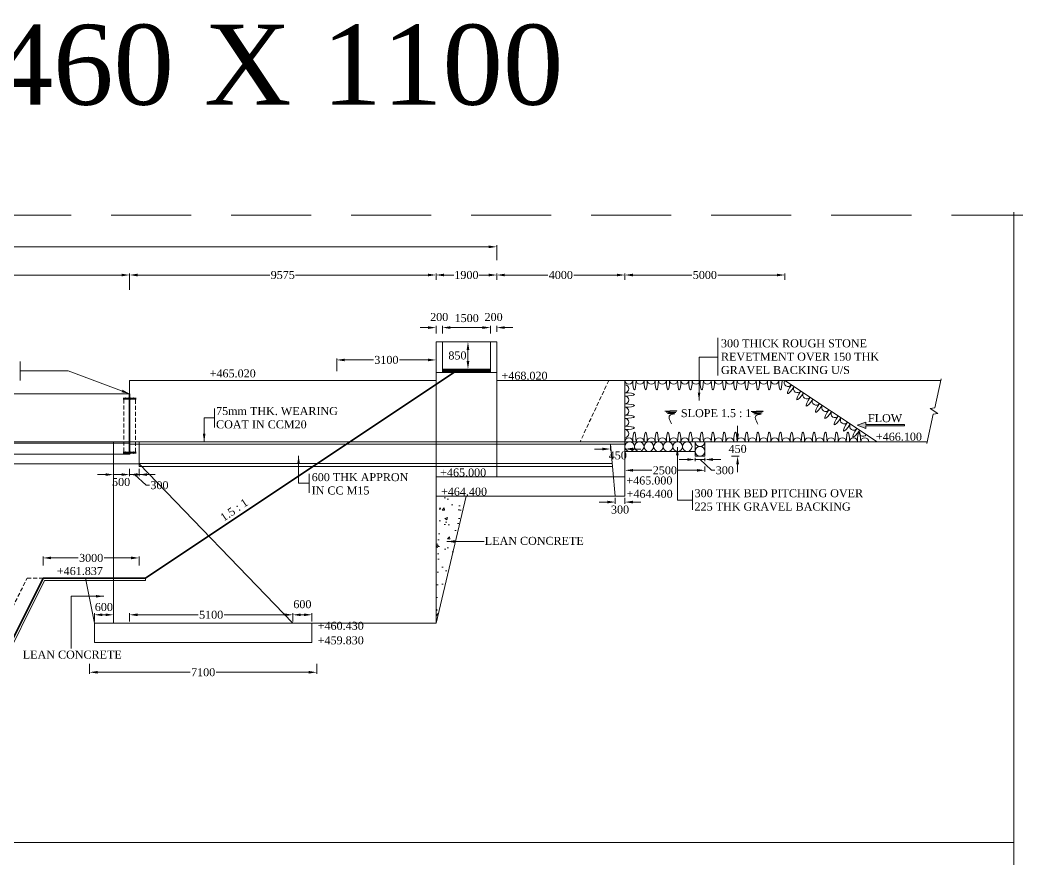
# Model space of a CAD drawing. Header units: metres. Extents: x -2039 to 105989, y -7158 to 44744.
# Drawn here: x 55542 to 86696, y 18524 to 44744 of the extents above; entities that cross this region are included whole.
import ezdxf

# ---------------------------------------------------------------- set-up
doc = ezdxf.new("R2010")
doc.units = ezdxf.units.M
doc.header["$LTSCALE"] = 10000
doc.header["$MEASUREMENT"] = 0
doc.header["$PDMODE"] = 34
for name, pattern in [('ACAD_ISO03W100', [30, 12, -18]), ('CENTER2', [1.125, 0.75, -0.125, 0.125, -0.125]), ('DASHED2', [0.375, 0.25, -0.125])]:
    doc.linetypes.add(name, pattern=pattern)
doc.layers.get('0').update_dxf_attribs({"lineweight": 15})
for name, color, linetype, lineweight in [('5', 7, 'DASHED2', 15), ('CON HATCH', 8, 'Continuous', 13), ('DIM', 255, 'Continuous', 18), ('LINE THICK', 7, 'Continuous', 35), ('ref', 7, 'DASHED2', 15), ('SLOPE', 8, 'Continuous', 5), ('THICK LINE', 255, 'Continuous', 35)]:
    doc.layers.add(name, color=color, linetype=linetype, lineweight=lineweight)
doc.styles.add('dim', font='times.ttf')
doc.styles.add('Rs', font='romans.shx')
doc.styles.get("Standard").update_dxf_attribs({"font": 'times.ttf', "height": 250})
doc.styles.add('TIMES', font='times.ttf', dxfattribs={"height": 250})
doc.dimstyles.new('RS-1', dxfattribs={"dimtxt": 2, "dimasz": 2, "dimexe": 1, "dimexo": 1, "dimgap": 1, "dimtad": 1, "dimdec": 0, "dimzin": 0, "dimdsep": 46, "dimtxsty": 'Rs', "dimcen": 0.5, "dimclrd": 256, "dimclre": 256, "dimclrt": 7, "dimadec": 0, "dimazin": 0, "dimtfac": 1, "dimtdec": 0, "dimtofl": 0, "dimtmove": 2, "dimatfit": 3, "dimfxl": 1, "dimtolj": 1, "dimtzin": 0, "dimlwd": 9, "dimlwe": 9, "dimarcsym": 0})
doc.dimstyles.new('SCALE', dxfattribs={"dimtxt": 250, "dimasz": 250, "dimexe": 50, "dimexo": 50, "dimgap": 50, "dimtad": 0, "dimtih": 1, "dimtoh": 1, "dimdec": 0, "dimzin": 0, "dimdsep": 46, "dimtxsty": 'dim', "dimcen": 0.09, "dimaunit": 1, "dimadec": 5, "dimazin": 0, "dimtfac": 1, "dimtdec": 0, "dimtofl": 0, "dimtmove": 0, "dimatfit": 3, "dimfxl": 1, "dimtolj": 1, "dimtzin": 0, "dimlwd": 13, "dimlwe": 9, "dimarcsym": 0})

# ---------------------------------------------------------------- blocks, each defined once
blk = doc.blocks.new('*D51')
at = {"color": 0, "lineweight": 9, "transparency": 16777216}
for p, q in [((56267, 27697), (56267, 27983)), ((59267, 27697), (59267, 27983))]:
    blk.add_line(p, q, dxfattribs=at)
at = {"color": 0, "lineweight": 13, "transparency": 16777216}
for p, q in [((56517, 27933), (57362, 27933)), ((59017, 27933), (58172, 27933))]:
    blk.add_line(p, q, dxfattribs=at)
at = {"color": 0, "transparency": 16777216}
for points in [[(56517, 27975), (56517, 27892), (56267, 27933)], [(59017, 27975), (59017, 27892), (59267, 27933)]]:
    blk.add_solid(points, dxfattribs=at)
at = {"layer": 'Defpoints', "color": 0, "transparency": 16777216}
for p in [(59267, 27933), (56267, 27647), (59267, 27647)]:
    blk.add_point(p, dxfattribs=at)
at = {"color": 0, "transparency": 16777216, "insert": (57767, 27933), "char_height": 250, "attachment_point": 5, "style": 'dim'}
blk.add_mtext('\\A1;3000', dxfattribs=at)
blk = doc.blocks.new('*D53')
at = {"color": 0, "lineweight": 9, "transparency": 16777216}
for p, q in [((45967, 36313), (45967, 36824)), ((58967, 36313), (58967, 36824))]:
    blk.add_line(p, q, dxfattribs=at)
at = {"color": 0, "lineweight": 13, "transparency": 16777216}
for p, q in [((46217, 36774), (51984, 36774)), ((58717, 36774), (52950, 36774))]:
    blk.add_line(p, q, dxfattribs=at)
at = {"color": 0, "transparency": 16777216}
for points in [[(46217, 36815), (46217, 36732), (45967, 36774)], [(58717, 36815), (58717, 36732), (58967, 36774)]]:
    blk.add_solid(points, dxfattribs=at)
at = {"layer": 'Defpoints', "color": 0, "transparency": 16777216}
for p in [(58967, 36774), (45967, 36263), (58967, 36263)]:
    blk.add_point(p, dxfattribs=at)
at = {"color": 0, "transparency": 16777216, "insert": (52467, 36774), "char_height": 250, "attachment_point": 5, "style": 'dim'}
blk.add_mtext('\\A1;13000', dxfattribs=at)
blk = doc.blocks.new('PVC WATER STOP')
at = {"layer": 'CON HATCH', "ltscale": 10000}
h = blk.add_hatch(dxfattribs=at)
h.set_pattern_fill('ANSI31', color=256, scale=10, style=0)
h.set_pattern_definition([(45, (-56678.805, -80567.5), (-0.883883476, 0.883883476), [])])
h.paths.add_polyline_path([(25, -6), (107, -6, 0.606977), (130, -6), (181, -6), (181, 6), (130, 6, 0.606977), (107, 6), (25, 6, 0.790569), (-25, 6), (-107, 6, 0.606977), (-130, 6), (-181, 6), (-181, -6), (-130, -6, 0.606977), (-107, -6), (-25, -6, 0.790569)])
h.paths.add_polyline_path([(-11, 0, -1), (11, 0, -1)], flags=16)
at = {"layer": 'THICK LINE', "ltscale": 10000}
for p, q in [((-181, -25), (-181, 25)), ((-181, 6), (-130, 6)), ((-107, 6), (-25, 6)), ((25, 6), (107, 6)), ((130, 6), (181, 6)), ((181, -25), (181, 25)), ((-181, -6), (-130, -6)), ((-107, -6), (-25, -6)), ((25, -6), (107, -6)), ((130, -6), (181, -6))]:
    blk.add_line(p, q, dxfattribs=at)
blk.add_circle((0, 0), 11, dxfattribs=at)
for centre, radius, start, end in [((-118, 0), 13, 27.4864, 152.5136), ((0, 0), 26, 13.3424, 166.6576), ((118, 0), 13, 27.4864, 152.5136), ((-118, 0), 13, 207.4864, 332.5136), ((0, 0), 26, 193.3424, 346.6576), ((118, 0), 13, 207.4864, 332.5136)]:
    blk.add_arc(centre, radius, start, end, dxfattribs=at)
blk = doc.blocks.new('*D55')
at = {"color": 0, "lineweight": 9, "transparency": 16777216}
for p, q in [((57867, 25943), (57867, 26207)), ((58467, 25943), (58467, 26207))]:
    blk.add_line(p, q, dxfattribs=at)
at = {"color": 0, "lineweight": 13, "transparency": 16777216}
blk.add_line((58117, 26157), (58217, 26157), dxfattribs=at)
at = {"color": 0, "transparency": 16777216}
for points in [[(58117, 26198), (58117, 26115), (57867, 26157)], [(58217, 26198), (58217, 26115), (58467, 26157)]]:
    blk.add_solid(points, dxfattribs=at)
at = {"layer": 'Defpoints', "color": 0, "transparency": 16777216}
for p in [(57867, 25893), (58467, 26157), (58467, 25893)]:
    blk.add_point(p, dxfattribs=at)
at = {"color": 0, "transparency": 16777216, "insert": (58165, 26399), "char_height": 250, "attachment_point": 5, "style": 'dim'}
blk.add_mtext('\\A1;600', dxfattribs=at)
blk = doc.blocks.new('*D56')
at = {"color": 0, "lineweight": 9, "transparency": 16777216}
for p, q in [((64067, 25943), (64067, 26207)), ((64667, 25943), (64667, 26207))]:
    blk.add_line(p, q, dxfattribs=at)
at = {"color": 0, "lineweight": 13, "transparency": 16777216}
blk.add_line((64317, 26157), (64417, 26157), dxfattribs=at)
at = {"color": 0, "transparency": 16777216}
for points in [[(64317, 26198), (64317, 26115), (64067, 26157)], [(64417, 26198), (64417, 26115), (64667, 26157)]]:
    blk.add_solid(points, dxfattribs=at)
at = {"layer": 'Defpoints', "color": 0, "transparency": 16777216}
for p in [(64067, 25893), (64667, 26157), (64667, 25893)]:
    blk.add_point(p, dxfattribs=at)
at = {"color": 0, "transparency": 16777216, "insert": (64367, 26486), "char_height": 250, "attachment_point": 5, "style": 'dim'}
blk.add_mtext('\\A1;600', dxfattribs=at)
blk = doc.blocks.new('*D57')
at = {"color": 0, "lineweight": 9, "transparency": 16777216}
for p, q in [((58967, 25943), (58967, 26207)), ((64067, 25943), (64067, 26207))]:
    blk.add_line(p, q, dxfattribs=at)
at = {"color": 0, "lineweight": 13, "transparency": 16777216}
for p, q in [((59217, 26157), (61113, 26157)), ((63817, 26157), (61921, 26157))]:
    blk.add_line(p, q, dxfattribs=at)
at = {"color": 0, "transparency": 16777216}
for points in [[(59217, 26198), (59217, 26115), (58967, 26157)], [(63817, 26198), (63817, 26115), (64067, 26157)]]:
    blk.add_solid(points, dxfattribs=at)
at = {"layer": 'Defpoints', "color": 0, "transparency": 16777216}
for p in [(58967, 25893), (64067, 26157), (64067, 25893)]:
    blk.add_point(p, dxfattribs=at)
at = {"color": 0, "transparency": 16777216, "insert": (61517, 26157), "char_height": 250, "attachment_point": 5, "style": 'dim'}
blk.add_mtext('\\A1;5100', dxfattribs=at)
blk = doc.blocks.new('*D58')
at = {"color": 0, "lineweight": 13, "transparency": 16777216}
for p, q in [((58217, 30538), (57967, 30538)), ((59217, 30538), (59467, 30538))]:
    blk.add_line(p, q, dxfattribs=at)
at = {"color": 0, "lineweight": 9, "transparency": 16777216}
for p, q in [((58467, 30718), (58467, 30488)), ((58967, 30718), (58967, 30488))]:
    blk.add_line(p, q, dxfattribs=at)
at = {"color": 0, "transparency": 16777216}
for points in [[(58217, 30580), (58217, 30497), (58467, 30538)], [(59217, 30580), (59217, 30497), (58967, 30538)]]:
    blk.add_solid(points, dxfattribs=at)
at = {"layer": 'Defpoints', "color": 0, "transparency": 16777216}
for p in [(58467, 30768), (58967, 30768), (58967, 30538)]:
    blk.add_point(p, dxfattribs=at)
at = {"color": 0, "transparency": 16777216, "insert": (58703, 30305), "char_height": 250, "attachment_point": 5, "style": 'dim'}
blk.add_mtext('\\A1;500', dxfattribs=at)
blk = doc.blocks.new('*D59')
at = {"color": 0, "lineweight": 13, "transparency": 16777216}
for p, q in [((58717, 30538), (58467, 30538)), ((58967, 30538), (59267, 30538)), ((59117, 30538), (59488, 30206)), ((59517, 30538), (59767, 30538)), ((59488, 30206), (59588, 30206))]:
    blk.add_line(p, q, dxfattribs=at)
at = {"color": 0, "lineweight": 9, "transparency": 16777216}
for p, q in [((58967, 30718), (58967, 30488)), ((59267, 30718), (59267, 30488))]:
    blk.add_line(p, q, dxfattribs=at)
at = {"color": 0, "transparency": 16777216}
for points in [[(58717, 30580), (58717, 30497), (58967, 30538)], [(59517, 30580), (59517, 30497), (59267, 30538)]]:
    blk.add_solid(points, dxfattribs=at)
at = {"layer": 'Defpoints', "color": 0, "transparency": 16777216}
for p in [(58967, 30768), (59267, 30768), (59267, 30538)]:
    blk.add_point(p, dxfattribs=at)
at = {"color": 0, "transparency": 16777216, "insert": (59901, 30206), "char_height": 250, "attachment_point": 5, "style": 'dim'}
blk.add_mtext('\\A1;300', dxfattribs=at)
blk = doc.blocks.new('*D60')
at = {"color": 0, "lineweight": 9, "transparency": 16777216}
for p, q in [((57717, 24623), (57717, 24311)), ((64817, 24623), (64817, 24311))]:
    blk.add_line(p, q, dxfattribs=at)
at = {"color": 0, "lineweight": 13, "transparency": 16777216}
for p, q in [((57967, 24361), (60861, 24361)), ((64567, 24361), (61673, 24361))]:
    blk.add_line(p, q, dxfattribs=at)
at = {"color": 0, "transparency": 16777216}
for points in [[(57967, 24402), (57967, 24319), (57717, 24361)], [(64567, 24402), (64567, 24319), (64817, 24361)]]:
    blk.add_solid(points, dxfattribs=at)
at = {"layer": 'Defpoints', "color": 0, "transparency": 16777216}
for p in [(57717, 24673), (64817, 24673), (64817, 24361)]:
    blk.add_point(p, dxfattribs=at)
at = {"color": 0, "transparency": 16777216, "insert": (61267, 24361), "char_height": 250, "attachment_point": 5, "style": 'dim'}
blk.add_mtext('\\A1;7100', dxfattribs=at)
blk = doc.blocks.new('*D61')
at = {"color": 0, "lineweight": 9, "transparency": 16777216}
for p, q in [((65442, 33773), (65442, 34170)), ((68542, 33773), (68542, 34170))]:
    blk.add_line(p, q, dxfattribs=at)
at = {"color": 0, "lineweight": 13, "transparency": 16777216}
for p, q in [((65692, 34120), (66587, 34120)), ((68292, 34120), (67397, 34120))]:
    blk.add_line(p, q, dxfattribs=at)
at = {"color": 0, "transparency": 16777216}
for points in [[(65692, 34161), (65692, 34078), (65442, 34120)], [(68292, 34161), (68292, 34078), (68542, 34120)]]:
    blk.add_solid(points, dxfattribs=at)
at = {"layer": 'Defpoints', "color": 0, "transparency": 16777216}
for p in [(68542, 34120), (65442, 33723), (68542, 33723)]:
    blk.add_point(p, dxfattribs=at)
at = {"color": 0, "transparency": 16777216, "insert": (66992, 34120), "char_height": 250, "attachment_point": 5, "style": 'dim'}
blk.add_mtext('\\A1;3100', dxfattribs=at)
blk = doc.blocks.new('*D62')
at = {"color": 0, "lineweight": 9, "transparency": 16777216}
for p, q in [((58967, 36618), (58967, 36824)), ((68542, 36618), (68542, 36824))]:
    blk.add_line(p, q, dxfattribs=at)
at = {"color": 0, "lineweight": 13, "transparency": 16777216}
for p, q in [((59217, 36774), (63355, 36774)), ((68292, 36774), (64154, 36774))]:
    blk.add_line(p, q, dxfattribs=at)
at = {"color": 0, "transparency": 16777216}
for points in [[(59217, 36815), (59217, 36732), (58967, 36774)], [(68292, 36815), (68292, 36732), (68542, 36774)]]:
    blk.add_solid(points, dxfattribs=at)
at = {"layer": 'Defpoints', "color": 0, "transparency": 16777216}
for p in [(68542, 36774), (58967, 36568), (68542, 36568)]:
    blk.add_point(p, dxfattribs=at)
at = {"color": 0, "transparency": 16777216, "insert": (63754, 36774), "char_height": 250, "attachment_point": 5, "style": 'dim'}
blk.add_mtext('\\A1;9575', dxfattribs=at)
blk = doc.blocks.new('*D63')
at = {"color": 0, "lineweight": 9, "transparency": 16777216}
for p, q in [((68542, 36618), (68542, 36824)), ((70442, 36618), (70442, 36824))]:
    blk.add_line(p, q, dxfattribs=at)
at = {"color": 0, "lineweight": 13, "transparency": 16777216}
for p, q in [((68792, 36774), (69101, 36774)), ((70192, 36774), (69883, 36774))]:
    blk.add_line(p, q, dxfattribs=at)
at = {"color": 0, "transparency": 16777216}
for points in [[(68792, 36815), (68792, 36732), (68542, 36774)], [(70192, 36815), (70192, 36732), (70442, 36774)]]:
    blk.add_solid(points, dxfattribs=at)
at = {"layer": 'Defpoints', "color": 0, "transparency": 16777216}
for p in [(70442, 36774), (68542, 36568), (70442, 36568)]:
    blk.add_point(p, dxfattribs=at)
at = {"color": 0, "transparency": 16777216, "insert": (69492, 36774), "char_height": 250, "attachment_point": 5, "style": 'dim'}
blk.add_mtext('\\A1;1900', dxfattribs=at)
blk = doc.blocks.new('*D64')
at = {"color": 0, "lineweight": 9, "transparency": 16777216}
for p, q in [((69741, 34683), (69491, 34683)), ((69741, 33833), (69491, 33833))]:
    blk.add_line(p, q, dxfattribs=at)
at = {"color": 0, "lineweight": 13, "transparency": 16777216}
blk.add_line((69541, 34083), (69541, 34433), dxfattribs=at)
at = {"color": 0, "transparency": 16777216}
for points in [[(69499, 34433), (69583, 34433), (69541, 34683)], [(69499, 34083), (69583, 34083), (69541, 33833)]]:
    blk.add_solid(points, dxfattribs=at)
at = {"layer": 'Defpoints', "color": 0, "transparency": 16777216}
for p in [(69541, 34683), (69791, 34683), (69791, 33833)]:
    blk.add_point(p, dxfattribs=at)
at = {"color": 0, "transparency": 16777216, "insert": (69212, 34258), "char_height": 250, "attachment_point": 5, "style": 'dim'}
blk.add_mtext('\\A1;850', dxfattribs=at)
blk = doc.blocks.new('*D65')
at = {"color": 0, "lineweight": 9, "transparency": 16777216}
for p, q in [((68742, 34947), (68742, 35181)), ((70242, 34947), (70242, 35181))]:
    blk.add_line(p, q, dxfattribs=at)
at = {"color": 0, "lineweight": 13, "transparency": 16777216}
blk.add_line((68992, 35131), (69992, 35131), dxfattribs=at)
at = {"color": 0, "transparency": 16777216}
for points in [[(68992, 35172), (68992, 35089), (68742, 35131)], [(69992, 35172), (69992, 35089), (70242, 35131)]]:
    blk.add_solid(points, dxfattribs=at)
at = {"layer": 'Defpoints', "color": 0, "transparency": 16777216}
for p in [(68742, 34897), (70242, 35131), (70242, 34897)]:
    blk.add_point(p, dxfattribs=at)
at = {"color": 0, "transparency": 16777216, "insert": (69500, 35426), "char_height": 250, "attachment_point": 5, "style": 'dim'}
blk.add_mtext('\\A1;1500', dxfattribs=at)
blk = doc.blocks.new('*D66')
at = {"color": 0, "lineweight": 13, "transparency": 16777216}
for p, q in [((69992, 35131), (69742, 35131)), ((70692, 35131), (70942, 35131))]:
    blk.add_line(p, q, dxfattribs=at)
at = {"color": 0, "lineweight": 9, "transparency": 16777216}
for p, q in [((70242, 34997), (70242, 35181)), ((70442, 34997), (70442, 35181))]:
    blk.add_line(p, q, dxfattribs=at)
at = {"color": 0, "transparency": 16777216}
for points in [[(69992, 35172), (69992, 35089), (70242, 35131)], [(70692, 35172), (70692, 35089), (70442, 35131)]]:
    blk.add_solid(points, dxfattribs=at)
at = {"layer": 'Defpoints', "color": 0, "transparency": 16777216}
for p in [(70242, 34947), (70442, 35131), (70442, 34947)]:
    blk.add_point(p, dxfattribs=at)
at = {"color": 0, "transparency": 16777216, "insert": (70342, 35460), "char_height": 250, "attachment_point": 5, "style": 'dim'}
blk.add_mtext('\\A1;200', dxfattribs=at)
blk = doc.blocks.new('*D67')
at = {"color": 0, "lineweight": 13, "transparency": 16777216}
for p, q in [((68292, 35131), (68042, 35131)), ((68992, 35131), (69242, 35131))]:
    blk.add_line(p, q, dxfattribs=at)
at = {"color": 0, "lineweight": 9, "transparency": 16777216}
for p, q in [((68542, 34947), (68542, 35181)), ((68742, 34947), (68742, 35181))]:
    blk.add_line(p, q, dxfattribs=at)
at = {"color": 0, "transparency": 16777216}
for points in [[(68292, 35172), (68292, 35089), (68542, 35131)], [(68992, 35172), (68992, 35089), (68742, 35131)]]:
    blk.add_solid(points, dxfattribs=at)
at = {"layer": 'Defpoints', "color": 0, "transparency": 16777216}
for p in [(68542, 35131), (68542, 34897), (68742, 34897)]:
    blk.add_point(p, dxfattribs=at)
at = {"color": 0, "transparency": 16777216, "insert": (68642, 35460), "char_height": 250, "attachment_point": 5, "style": 'dim'}
blk.add_mtext('\\A1;200', dxfattribs=at)
blk = doc.blocks.new('*D68')
at = {"color": 0, "lineweight": 9, "transparency": 16777216}
for p, q in [((70442, 36618), (70442, 36824)), ((74442, 36618), (74442, 36824))]:
    blk.add_line(p, q, dxfattribs=at)
at = {"color": 0, "lineweight": 13, "transparency": 16777216}
for p, q in [((70692, 36774), (72032, 36774)), ((74192, 36774), (72851, 36774))]:
    blk.add_line(p, q, dxfattribs=at)
at = {"color": 0, "transparency": 16777216}
for points in [[(70692, 36815), (70692, 36732), (70442, 36774)], [(74192, 36815), (74192, 36732), (74442, 36774)]]:
    blk.add_solid(points, dxfattribs=at)
at = {"layer": 'Defpoints', "color": 0, "transparency": 16777216}
for p in [(74442, 36774), (70442, 36568), (74442, 36568)]:
    blk.add_point(p, dxfattribs=at)
at = {"color": 0, "transparency": 16777216, "insert": (72442, 36774), "char_height": 250, "attachment_point": 5, "style": 'dim'}
blk.add_mtext('\\A1;4000', dxfattribs=at)
blk = doc.blocks.new('*D69')
at = {"color": 0, "lineweight": 13, "transparency": 16777216}
for p, q in [((73742, 31337), (73492, 31337)), ((74692, 31337), (74942, 31337))]:
    blk.add_line(p, q, dxfattribs=at)
at = {"color": 0, "lineweight": 9, "transparency": 16777216}
for p, q in [((73992, 31438), (73992, 31287)), ((74442, 31438), (74442, 31287))]:
    blk.add_line(p, q, dxfattribs=at)
at = {"color": 0, "transparency": 16777216}
for points in [[(73742, 31378), (73742, 31295), (73992, 31337)], [(74692, 31378), (74692, 31295), (74442, 31337)]]:
    blk.add_solid(points, dxfattribs=at)
at = {"layer": 'Defpoints', "color": 0, "transparency": 16777216}
for p in [(73992, 31488), (74442, 31488), (74442, 31337)]:
    blk.add_point(p, dxfattribs=at)
at = {"color": 0, "transparency": 16777216, "insert": (74221, 31138), "char_height": 250, "attachment_point": 5, "style": 'dim'}
blk.add_mtext('\\A1;450', dxfattribs=at)
blk = doc.blocks.new('*D70')
at = {"color": 0, "lineweight": 13, "transparency": 16777216}
for p, q in [((73892, 29679), (73642, 29679)), ((74692, 29679), (74942, 29679))]:
    blk.add_line(p, q, dxfattribs=at)
at = {"color": 0, "lineweight": 9, "transparency": 16777216}
for p, q in [((74142, 29813), (74142, 29629)), ((74442, 29813), (74442, 29629))]:
    blk.add_line(p, q, dxfattribs=at)
at = {"color": 0, "transparency": 16777216}
for points in [[(73892, 29721), (73892, 29637), (74142, 29679)], [(74692, 29721), (74692, 29637), (74442, 29679)]]:
    blk.add_solid(points, dxfattribs=at)
at = {"layer": 'Defpoints', "color": 0, "transparency": 16777216}
for p in [(74142, 29863), (74442, 29863), (74442, 29679)]:
    blk.add_point(p, dxfattribs=at)
at = {"color": 0, "transparency": 16777216, "insert": (74292, 29443), "char_height": 250, "attachment_point": 5, "style": 'dim'}
blk.add_mtext('\\A1;300', dxfattribs=at)
blk = doc.blocks.new('*D71')
at = {"color": 0, "lineweight": 9, "transparency": 16777216}
for p, q in [((74442, 36618), (74442, 36824)), ((79442, 36618), (79442, 36824))]:
    blk.add_line(p, q, dxfattribs=at)
at = {"color": 0, "lineweight": 13, "transparency": 16777216}
for p, q in [((74692, 36774), (76538, 36774)), ((79192, 36774), (77346, 36774))]:
    blk.add_line(p, q, dxfattribs=at)
at = {"color": 0, "transparency": 16777216}
for points in [[(74692, 36815), (74692, 36732), (74442, 36774)], [(79192, 36815), (79192, 36732), (79442, 36774)]]:
    blk.add_solid(points, dxfattribs=at)
at = {"layer": 'Defpoints', "color": 0, "transparency": 16777216}
for p in [(79442, 36774), (74442, 36568), (79442, 36568)]:
    blk.add_point(p, dxfattribs=at)
at = {"color": 0, "transparency": 16777216, "insert": (76942, 36774), "char_height": 250, "attachment_point": 5, "style": 'dim'}
blk.add_mtext('\\A1;5000', dxfattribs=at)
blk = doc.blocks.new('*D72')
at = {"color": 0, "lineweight": 9, "transparency": 16777216}
for p, q in [((74442, 30787), (74442, 30621)), ((76942, 30787), (76942, 30621))]:
    blk.add_line(p, q, dxfattribs=at)
at = {"color": 0, "lineweight": 13, "transparency": 16777216}
for p, q in [((74692, 30671), (75283, 30671)), ((76692, 30671), (76100, 30671))]:
    blk.add_line(p, q, dxfattribs=at)
at = {"color": 0, "transparency": 16777216}
for points in [[(74692, 30712), (74692, 30629), (74442, 30671)], [(76692, 30712), (76692, 30629), (76942, 30671)]]:
    blk.add_solid(points, dxfattribs=at)
at = {"layer": 'Defpoints', "color": 0, "transparency": 16777216}
for p in [(74442, 30837), (76942, 30837), (76942, 30671)]:
    blk.add_point(p, dxfattribs=at)
at = {"color": 0, "transparency": 16777216, "insert": (75692, 30671), "char_height": 250, "attachment_point": 5, "style": 'dim'}
blk.add_mtext('\\A1;2500', dxfattribs=at)
blk = doc.blocks.new('*D73')
at = {"color": 0, "lineweight": 13, "transparency": 16777216}
for p, q in [((76392, 31008), (76142, 31008)), ((76642, 31008), (76942, 31008)), ((76792, 31008), (77152, 30673)), ((77192, 31008), (77442, 31008)), ((77152, 30673), (77252, 30673))]:
    blk.add_line(p, q, dxfattribs=at)
at = {"color": 0, "lineweight": 9, "transparency": 16777216}
for p, q in [((76642, 31063), (76642, 30958)), ((76942, 31063), (76942, 30958))]:
    blk.add_line(p, q, dxfattribs=at)
at = {"color": 0, "transparency": 16777216}
for points in [[(76392, 31050), (76392, 30967), (76642, 31008)], [(77192, 31050), (77192, 30967), (76942, 31008)]]:
    blk.add_solid(points, dxfattribs=at)
at = {"layer": 'Defpoints', "color": 0, "transparency": 16777216}
for p in [(76642, 31113), (76942, 31113), (76942, 31008)]:
    blk.add_point(p, dxfattribs=at)
at = {"color": 0, "transparency": 16777216, "insert": (77565, 30673), "char_height": 250, "attachment_point": 5, "style": 'dim'}
blk.add_mtext('\\A1;300', dxfattribs=at)
blk = doc.blocks.new('*D74')
at = {"color": 0, "lineweight": 13, "transparency": 16777216}
for p, q in [((77965, 31813), (77965, 32063)), ((77965, 30863), (77965, 30613))]:
    blk.add_line(p, q, dxfattribs=at)
at = {"color": 0, "lineweight": 9, "transparency": 16777216}
for p, q in [((77770, 31563), (78015, 31563)), ((77770, 31113), (78015, 31113))]:
    blk.add_line(p, q, dxfattribs=at)
at = {"color": 0, "transparency": 16777216}
for points in [[(77923, 31813), (78007, 31813), (77965, 31563)], [(77923, 30863), (78007, 30863), (77965, 31113)]]:
    blk.add_solid(points, dxfattribs=at)
at = {"layer": 'Defpoints', "color": 0, "transparency": 16777216}
for p in [(77720, 31563), (77965, 31563), (77720, 31113)]:
    blk.add_point(p, dxfattribs=at)
at = {"color": 0, "transparency": 16777216, "insert": (77965, 31338), "char_height": 250, "attachment_point": 5, "style": 'dim'}
blk.add_mtext('\\A1;450', dxfattribs=at)
blk = doc.blocks.new('*D98')
at = {"color": 0, "lineweight": 9, "transparency": 16777216}
for p, q in [((18022, 37234), (18022, 37704)), ((70442, 37234), (70442, 37704))]:
    blk.add_line(p, q, dxfattribs=at)
at = {"color": 0, "lineweight": 13, "transparency": 16777216}
for p, q in [((18272, 37654), (43736, 37654)), ((70192, 37654), (44728, 37654))]:
    blk.add_line(p, q, dxfattribs=at)
at = {"color": 0, "transparency": 16777216}
for points in [[(18272, 37696), (18272, 37613), (18022, 37654)], [(70192, 37696), (70192, 37613), (70442, 37654)]]:
    blk.add_solid(points, dxfattribs=at)
at = {"layer": 'Defpoints', "color": 0, "transparency": 16777216}
for p in [(70442, 37654), (18022, 37184), (70442, 37184)]:
    blk.add_point(p, dxfattribs=at)
at = {"color": 0, "transparency": 16777216, "insert": (44232, 37654), "char_height": 250, "attachment_point": 5, "style": 'dim'}
blk.add_mtext('\\A1;52420', dxfattribs=at)

msp = doc.modelspace()

# ---------------------------------------------------------------- hatches: boundary and pattern name
at = {"layer": 'CON HATCH', "ltscale": 10000}
msp.add_hatch(color=256, dxfattribs=at).paths.add_polyline_path([(83175.6, 32099.5), (81969.8, 32099.5), (81969.8, 32176), (81695.4, 32077.9), (81969.8, 31979.7), (81969.8, 32056.3), (83175.6, 32056.3)])
h = msp.add_hatch(dxfattribs=at)
h.set_pattern_fill('AR-CONC', color=256, scale=120, style=0)
h.set_pattern_definition([(50, (68541.8, 25892.7), (860.71, -75.3), [90, -990]), (355, (68541.8, 25892.7), (-166.5, 902.63), [72, -792]), (100.451, (68613.5, 25886.4), (694.21, 827.33), [76.49, -841.37]), (46.184, (68541.8, 26132.7), (1280.7, -198.62), [135, -1485]), (96.636, (68648.5, 26116.1), (1121.6, 1168.94), [114.73, -1262.06]), (351.184, (68541.8, 26132.7), (1121.6, 1168.94), [108, -1188]), (21, (68661.8, 26072.7), (716.29, -483.14), [90, -990]), (326, (68661.8, 26072.7), (291.98, 870.18), [72, -792]), (71.451, (68721.5, 26032.4), (1008.27, 387.04), [76.49, -841.37]), (37.5, (68541.8, 25892.68), (14.592, 399.473), [0, -782.4, 0, -804, 0, -795]), (7.5, (68541.8, 25892.68), (315.683, 473.294), [0, -458.4, 0, -764.4, 0, -303]), (327.5, (68274.2, 25892.68), (640.587, -27.066), [0, -300, 0, -936, 0, -1242]), (317.5, (68154.2, 25892.7), (699.82, 120.126), [0, -390, 0, -621.6, 0, -882])])
h.paths.add_polyline_path([(69487.6, 29862.7), (68541.8, 29862.7), (68541.8, 25892.7)])

# ---------------------------------------------------------------- linework, layer by layer
at = {"color": 8, "linetype": 'CENTER2', "lineweight": 15, "ltscale": 0.05}
msp.add_line((58966.8, 31172.7), (58966.8, 33062.7), dxfattribs=at)
for p, q in [((61626, 32006.6), (61626, 32606.6)), ((64575.7, 30564.6), (64575.7, 29964.6)), ((76554.6, 29436), (76554.6, 30036))]:
    msp.add_line(p, q)
at = {"layer": '5', "color": 5, "linetype": 'DASHED2', "ltscale": 0.05}
for p, q in [((73941.8, 33482.7), (73041.8, 31562.7)), ((58785.6, 32887.4), (58785.6, 31247.9)), ((59148, 31247.9), (59148, 32890.4)), ((53466.8, 22699.7), (55766.8, 27299.7)), ((56266.8, 27299.7), (55766.8, 27299.7))]:
    msp.add_line(p, q, dxfattribs=at)
at = {"layer": 'CON HATCH', "color": 3, "ltscale": 10000}
for p, q in [((68541.8, 33482.7), (68541.8, 34682.7)), ((68541.8, 34682.7), (70441.8, 34682.7)), ((68741.8, 33722.7), (68741.8, 34682.7)), ((70241.8, 33722.7), (70241.8, 34682.7)), ((70441.8, 33482.7), (70441.8, 34682.7)), ((68541.8, 33722.7), (70441.8, 33722.7)), ((68741.8, 33832.7), (70241.8, 33832.7)), ((68741.8, 33802.7), (70241.8, 33802.7)), ((68741.8, 33772.7), (70241.8, 33772.7)), ((68741.8, 33742.7), (70241.8, 33742.7)), ((58966.8, 33482.7), (68541.8, 33482.7)), ((58966.8, 33062.7), (58966.8, 33482.7)), ((68541.8, 33482.7), (68541.8, 29862.7)), ((70441.8, 33482.7), (79441, 33482.7)), ((70441.8, 33482.7), (70441.8, 30462.7)), ((74441.8, 33482.7), (74441.8, 31562.7)), ((74441.8, 29862.7), (74441.8, 33482.7)), ((82321, 31562.7), (79441, 33482.7)), ((79441, 33482.7), (84316.7, 33482.7)), ((45976.8, 33062.7), (58976.8, 33062.7)), ((58956.8, 31172.7), (58956.8, 33062.7)), ((58976.8, 31172.7), (58976.8, 33062.7)), ((81969.8, 32099.5), (83175.6, 32099.5)), ((83175.6, 32056.4), (83175.6, 32099.5)), ((81969.8, 32056.3), (83175.6, 32056.3)), ((17371.8, 31562.7), (59266.8, 31562.7)), ((32956.8, 31522.7), (58976.8, 31522.7)), ((58466.8, 25892.7), (58466.8, 31562.7)), ((58976.8, 31487.7), (74441.8, 31487.7)), ((59266.8, 30787.7), (59266.8, 31562.7)), ((59266.8, 31562.7), (83885.1, 31562.7)), ((74141.8, 29862.7), (73991.8, 31487.7)), ((76641.8, 31112.7), (76641.8, 31562.7)), ((76941.8, 31112.7), (76941.8, 31562.7)), ((45976.8, 31172.7), (58976.8, 31172.7)), ((74441.8, 31262.7), (76641.8, 31262.7)), ((18021.8, 30872.7), (59266.8, 30872.7)), ((58466.8, 30872.7), (59266.8, 30872.7)), ((59266.8, 30887.7), (74047.2, 30887.7)), ((59266.8, 30872.7), (64066.8, 25892.7)), ((76641.8, 31112.7), (76941.8, 31112.7)), ((59266.8, 30787.7), (74056.4, 30787.7)), ((68541.8, 30462.7), (74441.8, 30462.7)), ((68541.8, 29862.7), (68541.8, 25892.7)), ((68541.8, 25892.7), (69487.6, 29862.7)), ((74441.8, 29862.7), (68541.8, 29862.7)), ((74141.8, 29862.7), (74441.8, 29862.7)), ((57866.8, 25892.7), (57588.8, 27299.7)), ((57866.8, 25892.7), (57866.8, 25292.7)), ((57866.8, 25892.7), (68541.8, 25892.7)), ((64666.8, 25292.7), (64666.8, 25892.7)), ((57866.8, 25292.7), (64666.8, 25292.7))]:
    msp.add_line(p, q, dxfattribs=at)
for points in [[(81695.4, 32077.9), (81969.8, 32176)], [(81969.8, 32176), (81969.8, 32099.5)], [(81969.8, 31979.7), (81695.4, 32077.9)], [(81969.8, 32056.3), (81969.8, 31979.7)]]:
    msp.add_lwpolyline(points, dxfattribs=at)
at = {"layer": 'DIM', "color": 7}
for p, q in [((77348.3, 34809.3), (77348.3, 33635.2)), ((55547.2, 33481.6), (55547.2, 34068.7))]:
    msp.add_line(p, q, dxfattribs=at)
at = {"layer": 'LINE THICK'}
for p, q in [((59466.8, 27299.7), (69101.3, 33722.7)), ((53966.8, 22699.7), (56266.8, 27299.7)), ((59466.8, 27299.7), (56266.8, 27299.7))]:
    msp.add_line(p, q, dxfattribs=at)
at = {"layer": 'ref'}
msp.add_lwpolyline([(-1606.9, 38641.5), (104990.1, 38641.5), (104990.1, -7158.5), (-1606.9, -7158.5)], close=True, dxfattribs=at)
at = {"layer": 'SLOPE'}
for p, q in [((86591, 38737), (86591, -7158.5)), ((54013.2, 22624.7), (56313.2, 27224.7)), ((59466.8, 27224.7), (56313.2, 27224.7)), ((59466.8, 27299.7), (59466.8, 27224.7)), ((86591, 19043.3), (-1606.9, 19043.3))]:
    msp.add_line(p, q, dxfattribs=at)
msp.add_lwpolyline([(84327.7, 33531.5), (84122.8, 32620.2), (83977.8, 32601.6), (84224, 32443.8), (84079, 32425.1), (83874.1, 31513.9)], dxfattribs=at)
for centre, radius in [((74591.7, 31412.7), 149.9), ((74891.6, 31412.7), 149.9), ((75191.5, 31412.7), 149.9), ((75491.3, 31412.7), 149.9), ((75791.2, 31412.7), 149.9), ((76091, 31412.7), 149.9), ((76390.9, 31412.7), 149.9), ((76791.8, 31262.7), 150)]:
    msp.add_circle(centre, radius, dxfattribs=at)
for centre, radius, start, end in [((74565.7, 33482.7), 123.8, 180, 0), ((74441.8, 33220.2), 123.8, 270.00142, 90.00142), ((74916.9, 33482.7), 123.8, 180, 0), ((75268.2, 33482.7), 123.8, 180, 0), ((75614.7, 33482.7), 123.8, 180, 0), ((75966, 33482.7), 123.8, 180, 0), ((76317.2, 33482.7), 123.8, 180, 0), ((76668.5, 33482.7), 123.8, 180, 0), ((77019.7, 33482.7), 123.8, 180, 0), ((77371, 33482.7), 123.8, 180, 0), ((77722.2, 33482.7), 123.8, 180, 0), ((78073.5, 33482.7), 123.8, 180, 0), ((78424.7, 33482.7), 123.8, 180, 0), ((78776, 33482.7), 123.8, 180, 0), ((79127.2, 33482.7), 123.8, 180, 0), ((79544.1, 33414), 123.8, 146.30914, 326.30914), ((79836.3, 33219.2), 123.8, 146.30914, 326.30914), ((80128.6, 33024.3), 123.8, 146.30914, 326.30914), ((74441.8, 32869), 123.8, 270.00142, 90.00142), ((80420.8, 32829.5), 123.8, 146.30914, 326.30914), ((74441.8, 32517.7), 123.8, 270.00142, 90.00142), ((80713.1, 32634.6), 123.8, 146.30914, 326.30914), ((81005.4, 32439.8), 123.8, 146.30914, 326.30914), ((74441.8, 32171.1), 123.8, 270.00142, 90.00142), ((81297.6, 32245), 123.8, 146.30914, 326.30914), ((81589.9, 32050.1), 123.8, 146.30914, 326.30914), ((74441.8, 31819.9), 123.8, 270.00142, 90.00142), ((81882.1, 31855.3), 123.8, 146.30914, 326.30914), ((74565.7, 31562.7), 123.8, 0, 180), ((74916.9, 31562.7), 123.8, 0, 180), ((75268.2, 31562.7), 123.8, 0, 180), ((75614.7, 31562.6), 123.8, 0, 180), ((75966, 31562.6), 123.8, 0, 180), ((76317.2, 31562.6), 123.8, 0, 180), ((76668.5, 31562.6), 123.8, 0, 180), ((76791.8, 31562.7), 150, 180, 0), ((77019.7, 31562.6), 123.8, 0, 180), ((77371, 31562.6), 123.8, 0, 180), ((77722.2, 31562.6), 123.8, 0, 180), ((78073.5, 31562.6), 123.8, 0, 180), ((78424.7, 31562.6), 123.8, 0, 180), ((78776, 31562.6), 123.8, 0, 180), ((79127.2, 31562.6), 123.8, 0, 180), ((79478.5, 31562.6), 123.8, 0, 180), ((79829.7, 31562.6), 123.8, 0, 180), ((80181, 31562.6), 123.8, 0, 180), ((80532.2, 31562.6), 123.8, 0, 180), ((80883.5, 31562.6), 123.8, 0, 180), ((81234.7, 31562.6), 123.8, 0, 180), ((81586, 31562.6), 123.8, 0, 180), ((81937.2, 31562.7), 123.8, 0, 180)]:
    msp.add_arc(centre, radius, start, end, dxfattribs=at)
for centre in [(74741.3, 33482.7), (75092.5, 33482.7), (75439.1, 33482.7), (75790.4, 33482.7), (76141.6, 33482.7), (76492.9, 33482.7), (76844.1, 33482.7), (77195.4, 33482.7), (77546.6, 33482.7), (77897.9, 33482.7), (78249.1, 33482.7), (78600.3, 33482.7), (78951.6, 33482.7), (79302.8, 33482.7)]:
    msp.add_ellipse(centre, major_axis=(0, -298.7), ratio=0.1733642, start_param=4.712389, end_param=7.8539816, dxfattribs=at)
at = {"layer": 'SLOPE', "extrusion": (0, 0, -1)}
for centre, major_axis in [((79690.2, 33316.6), (-165.7, -248.5)), ((74441.8, 33044.6), (298.7, 0)), ((79982.5, 33121.7), (-165.7, -248.5)), ((74441.8, 32693.3), (298.7, 0)), ((80274.7, 32926.9), (-165.7, -248.5)), ((80567, 32732.1), (-165.7, -248.5)), ((80859.2, 32537.2), (-165.7, -248.5)), ((74441.8, 32346.8), (298.7, 0)), ((81151.5, 32342.4), (-165.7, -248.5)), ((81443.7, 32147.5), (-165.7, -248.5)), ((74441.8, 31995.5), (298.7, 0)), ((74741.3, 31562.7), (0, 298.7)), ((75092.5, 31562.7), (0, 298.7)), ((75439.1, 31562.6), (0, 298.7)), ((75790.4, 31562.6), (0, 298.7)), ((76141.6, 31562.6), (0, 298.7)), ((76492.9, 31562.6), (0, 298.7)), ((76844.1, 31562.6), (0, 298.7)), ((77195.4, 31562.6), (0, 298.7)), ((77546.6, 31562.6), (0, 298.7)), ((77897.9, 31562.6), (0, 298.7)), ((78249.1, 31562.6), (0, 298.7)), ((78600.3, 31562.6), (0, 298.7)), ((78951.6, 31562.6), (0, 298.7)), ((79302.8, 31562.6), (0, 298.7)), ((79654.1, 31562.6), (0, 298.7)), ((80005.3, 31562.6), (0, 298.7)), ((80356.6, 31562.6), (0, 298.7)), ((80707.8, 31562.6), (0, 298.7)), ((81059.1, 31562.6), (0, 298.7)), ((81410.3, 31562.6), (0, 298.7)), ((81736, 31952.7), (-165.7, -248.5)), ((81761.6, 31562.7), (0, 298.7))]:
    msp.add_ellipse(centre, major_axis=major_axis, ratio=0.1733642, start_param=4.712389, end_param=7.8539816, dxfattribs=at)
at = {"layer": 'SLOPE'}
for points in [[(75696.3, 32522), (76055.2, 32522), (75732.8, 32490.4), (76036.7, 32474.2), (75774.1, 32447.4), (76005.2, 32438.4), (75873.1, 32409.3), (75904.8, 32124.7)], [(78392, 32511.5), (78750.8, 32511.5), (78428.4, 32479.8), (78732.4, 32463.7), (78469.7, 32436.8), (78700.8, 32427.8), (78568.8, 32398.7), (78600.4, 32114.1)]]:
    msp.add_spline(points, degree=3, dxfattribs=at)

# ---------------------------------------------------------------- block references
at = {"layer": 'THICK LINE', "ltscale": 10000, "rotation": 359.9999997872403}
for p in [(58966.8, 32912.7), (58966.8, 31222.7)]:
    msp.add_blockref('PVC WATER STOP', p, dxfattribs=at)

# ---------------------------------------------------------------- texts
at = {"linetype": 'ACAD_ISO03W100', "lineweight": 100}
for s, height, p in [('SCALE 1 : 100 (A3) 460 X 1100', 2500, (22279.9, 42094.7)), ('+465.020', 250, (61469.5, 33574.8)), ('+468.020', 250, (70587.3, 33501.2)), ('+465.000', 250, (68670.4, 30478)), ('+465.000', 250, (74488.4, 30229.2)), ('+464.400', 250, (68697, 29880.4)), ('+464.400', 250, (74496.6, 29812.9)), ('LEAN CONCRETE', 250, (70065.3, 28342.4)), ('+461.837', 250, (56694.1, 27400.4)), ('+460.430', 250, (64845, 25687.5)), ('+459.830', 250, (64845, 25234.8)), ('LEAN CONCRETE', 250, (55630.2, 24787.7))]:
    msp.add_text(s, height=height, dxfattribs=at).set_placement(p)
at = {"style": 'TIMES'}
msp.add_text('SLOPE 1.5 : 1', height=250, dxfattribs=at).set_placement((76194.4, 32333))
at = {"linetype": 'ACAD_ISO03W100', "lineweight": 100}
msp.add_text('1.5 : 1', height=250, rotation=34.61888, dxfattribs=at).set_placement((61909.7, 29062.2))
at = {"insert": (77445.7, 34764.4), "char_height": 250, "width": 5225.331, "attachment_point": 1}
msp.add_mtext('300 THICK ROUGH STONE REVETMENT OVER 150 THK GRAVEL BACKING U/S', dxfattribs=at)
at = {"ltscale": 10000, "char_height": 250, "attachment_point": 1}
for s, insert, width in [('75mm THK. WEARING \\PCOAT IN CCM20', (61669.7, 32648.6), 6582.733), ('FLOW', (82037.5, 32426.2), 10007.39), ('+466.100', (82285.4, 31846.9), 10007.39), ('600 THK APPRON \\PIN CC M15', (64657.7, 30582.7), 3153.728), ('300 THK BED PITCHING OVER \\P225 THK GRAVEL BACKING', (76620.7, 30080.5), 10007.39)]:
    msp.add_mtext(s, dxfattribs=dict(at, insert=insert, width=width))

# ---------------------------------------------------------------- dimensions: what is measured, and where the dimension line sits
for p1, p2, distance, override, picture, middle in [((18021.8, 37184.1), (70441.8, 37184.1), 470.2, {"dimtmove": 2}, '*D98', (44231.8, 37654.3)), ((45966.8, 36263.2), (58966.8, 36263.2), 510.5, {"dimtmove": 2}, '*D53', (52466.8, 36773.7)), ((58966.8, 36568.4), (68541.8, 36568.4), 205.2, {"dimtmove": 2}, '*D62', (63754.3, 36773.7)), ((68541.8, 36568.4), (70441.8, 36568.4), 205.2, {"dimtmove": 2}, '*D63', (69491.8, 36773.7)), ((70441.8, 36568.4), (74441.8, 36568.4), 205.2, {"dimtmove": 2}, '*D68', (72441.8, 36773.7)), ((74441.8, 36568.4), (79441.8, 36568.4), 205.2, {"dimtmove": 2}, '*D71', (76941.8, 36773.7)), ((68741.8, 34897.5), (68541.8, 34897.5), -233.1, {"dimtmove": 2}, '*D67', (68641.8, 35459.9)), ((70241.8, 34946.9), (70441.8, 34946.9), 183.6, {"dimtmove": 2}, '*D66', (70341.8, 35459.9)), ((69790.8, 33832.7), (69790.8, 34682.7), 249.8, {"dimtmove": 2}, '*D64', (69211.7, 34257.7)), ((65441.8, 33722.7), (68541.8, 33722.7), 397, {"dimtmove": 2}, '*D61', (66991.8, 34119.7)), ((77720.3, 31112.7), (77720.3, 31562.7), -244.6, {"dimtmove": 1}, '*D74', (77964.8, 31337.7)), ((74441.8, 30836.8), (76941.8, 30836.8), -166.1, {"dimtmove": 2}, '*D72', (75691.8, 30670.7)), ((64066.8, 25892.7), (64666.8, 25892.7), 264, {"dimtmove": 2}, '*D56', (64366.8, 26486)), ((58966.8, 25892.7), (64066.8, 25892.7), 264, {"dimtmove": 2}, '*D57', (61516.8, 26156.7)), ((57716.8, 24673.3), (64816.8, 24673.3), -312.5, {"dimtmove": 2}, '*D60', (61266.8, 24360.8))]:
    dim = msp.add_aligned_dim(p1=p1, p2=p2, distance=distance, dimstyle='SCALE', override=override)
    dim.commit()
    dim.dimension.update_dxf_attribs({"geometry": picture, "text_midpoint": middle})
for base, p1, p2, override, picture, middle in [((70241.8, 35130.6), (68741.8, 34897.5), (70241.8, 34897.5), {"dimtmove": 2}, '*D65', (69499.9, 35426.2)), ((74441.8, 31336.7), (73991.8, 31487.7), (74441.8, 31487.7), {"dimtmove": 2}, '*D69', (74220.9, 31138.4)), ((76941.8, 31008.5), (76641.8, 31112.7), (76941.8, 31112.7), {"dimtmove": 1}, '*D73', (77301.9, 30672.8)), ((58966.8, 30538.5), (58466.8, 30768.1), (58966.8, 30768.1), {"dimtmove": 2}, '*D58', (58703.4, 30305)), ((59266.8, 30538.5), (58966.8, 30768.1), (59266.8, 30768.1), {"dimtmove": 1}, '*D59', (59638.3, 30205.7)), ((74441.8, 29679), (74141.8, 29862.7), (74441.8, 29862.7), {"dimtmove": 2}, '*D70', (74291.8, 29442.9)), ((58466.8, 26156.7), (57866.8, 25892.7), (58466.8, 25892.7), {"dimtmove": 2}, '*D55', (58165.2, 26399.4))]:
    dim = msp.add_linear_dim(base=base, p1=p1, p2=p2, angle=0, dimstyle='SCALE', override=override)
    dim.commit()
    dim.dimension.update_dxf_attribs({"geometry": picture, "text_midpoint": middle, "dimtype": 161})
dim = msp.add_aligned_dim(p1=(56266.8, 27647.1), p2=(59266.8, 27647.1), distance=286.2, dimstyle='SCALE')
dim.commit()
dim.dimension.update_dxf_attribs({"geometry": '*D51', "text_midpoint": (57766.8, 27933.3)})

# ---------------------------------------------------------------- leaders
for points in [[(61299, 31562.7), (61299, 32306.6), (61626, 32306.6)], [(76082.4, 31390.7), (76082.4, 29736), (76554.6, 29736)], [(64248.7, 31124.1), (64248.7, 30264.6), (64575.7, 30264.6)], [(68884.9, 28446.7), (70045.1, 28446.7)], [(58165.2, 26735.4), (57142.7, 26735.4), (57142.7, 25108.5)]]:
    msp.add_leader(points, dimstyle='SCALE', override={"dimtmove": 2})
at = {"layer": 'DIM'}
for points in [[(76760.7, 32851.5), (76760.7, 34211.7), (77348.3, 34211.7)], [(58966.8, 33062.7), (57050.1, 33775.1), (55547.2, 33775.1)]]:
    msp.add_leader(points, dimstyle='RS-1', override={"dimasz": 250, "dimfxl": 2, "dimfxlon": 1, "dimarcsym": 1}, dxfattribs=at)

doc.saveas('drawing.dxf')
